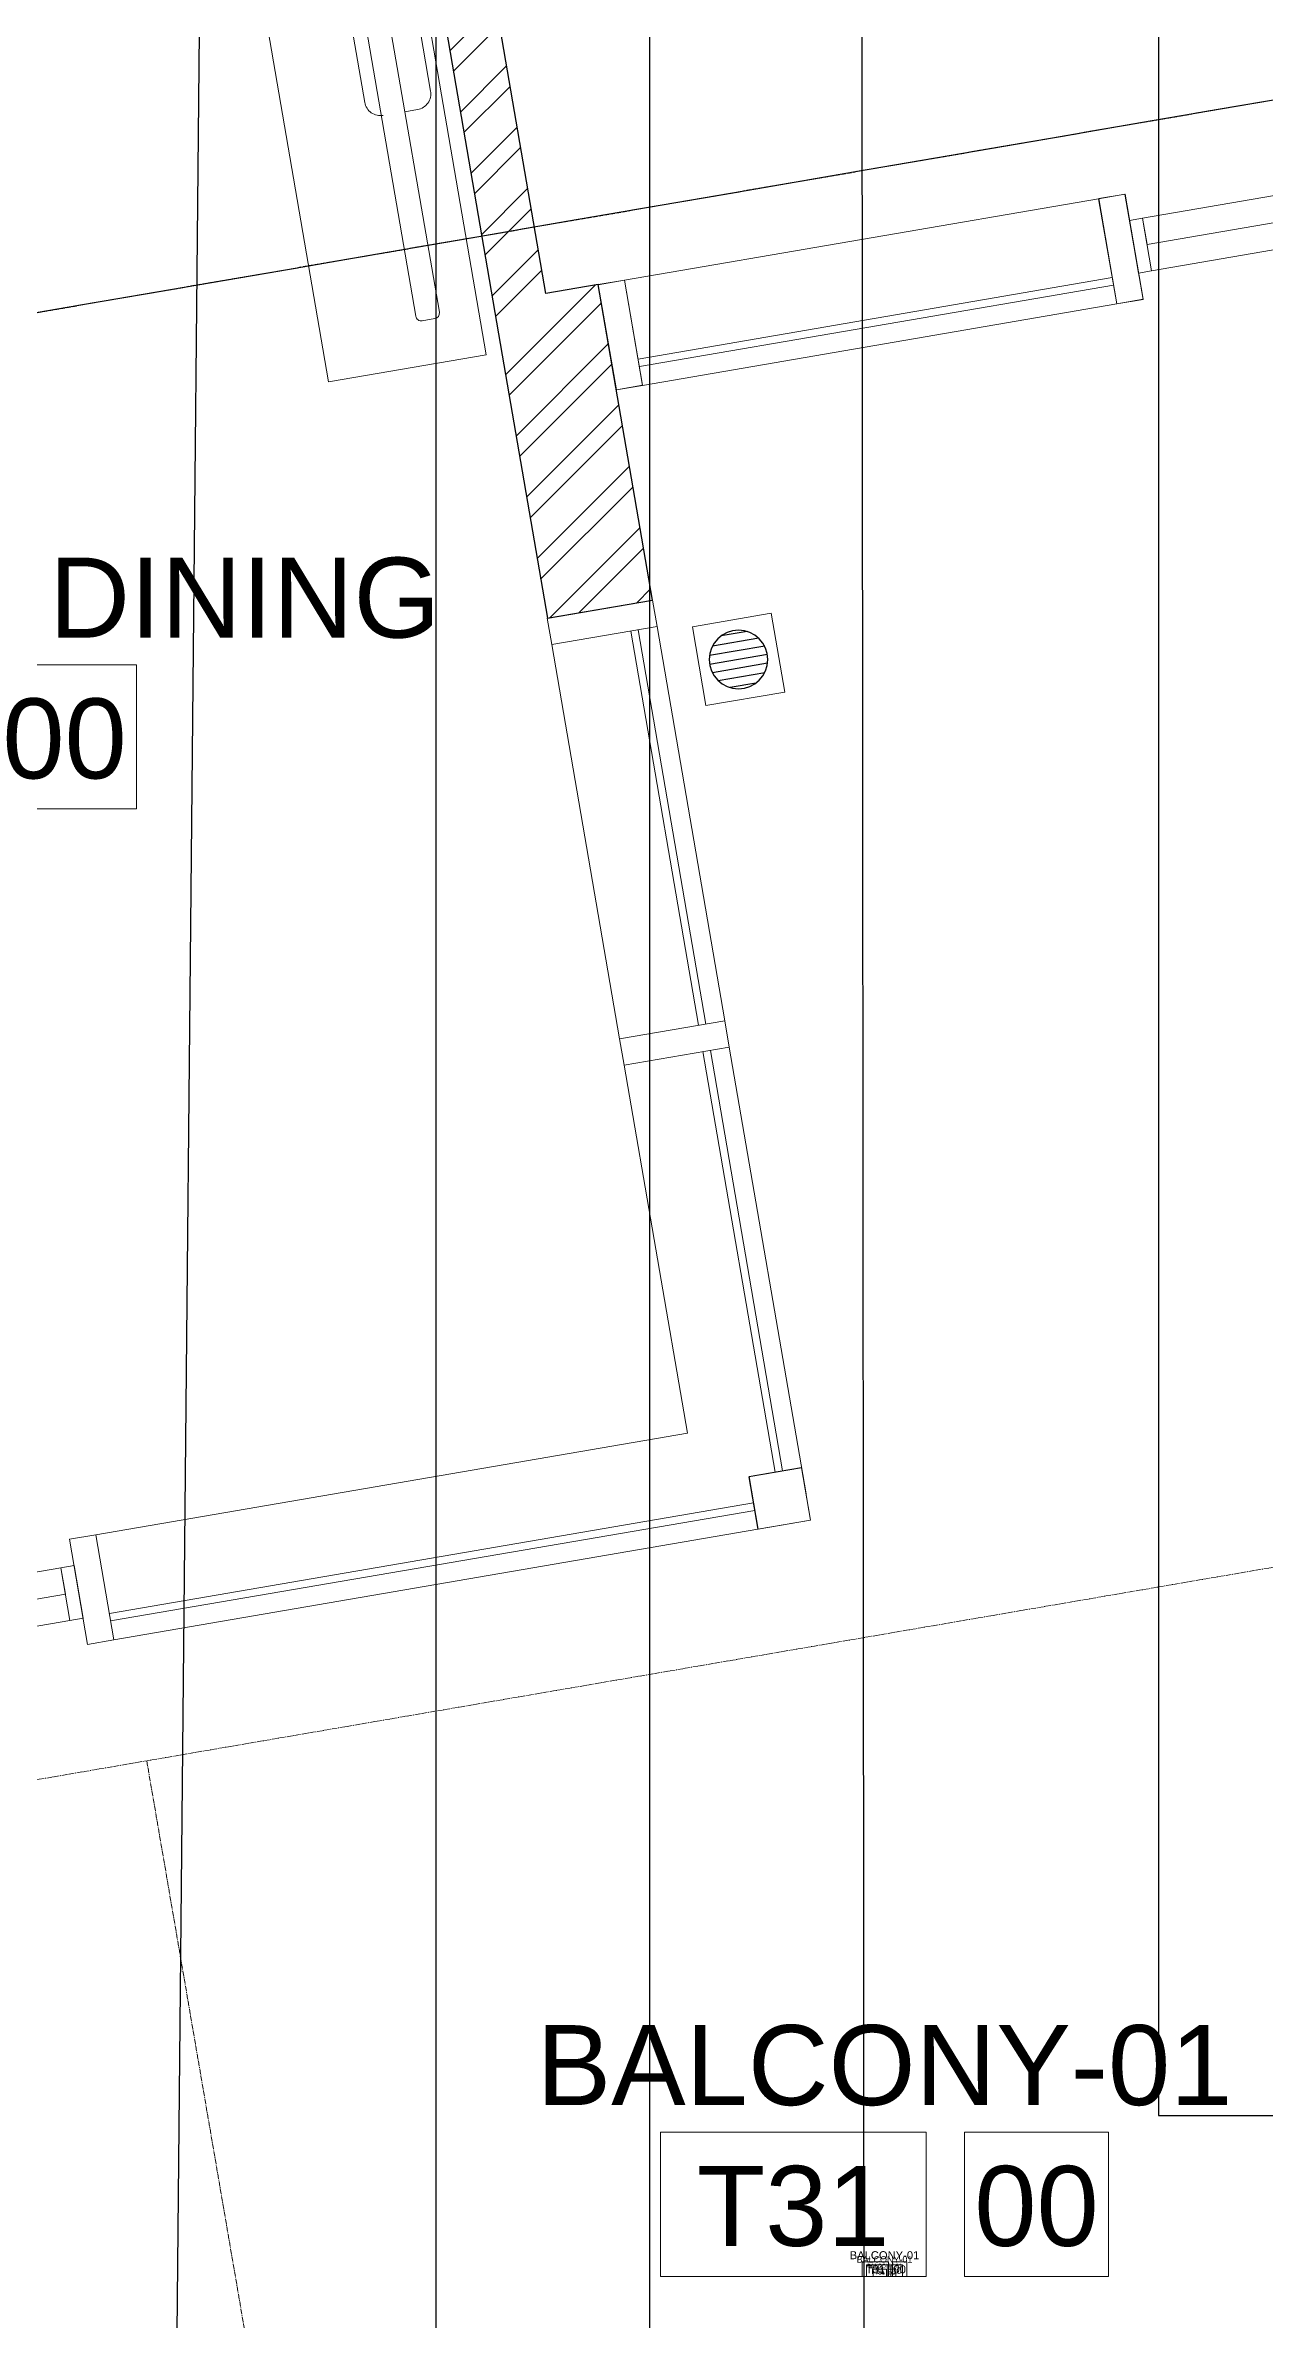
# Model space of a CAD drawing. Header units: millimetres. Extents: x -9226 to 166212, y -13 to 97274.
# Drawn here: x 22310 to 24595, y 10236 to 14498 of the extents above; entities that cross this region are included whole.
import ezdxf
from ezdxf.enums import TextEntityAlignment as Align

# ---------------------------------------------------------------- set-up
doc = ezdxf.new("R2010")
doc.units = ezdxf.units.MM
for name, pattern in [('23491-A-XR-GRID$0$23288-XR-Unit GRIDS$0$CENTER2', [28.575, 19.05, -3.175, 3.175, -3.175]), ('23491-GN-XR-PLOT LIMIT$0$DASHED', [0.75, 0.5, -0.25]), ('23491-GN-XR-PLOT LIMIT$0$PHANTOM2', [1.25, 0.625, -0.125, 0.125, -0.125, 0.125, -0.125]), ('23491-XR-AR-2ND FLOOR PLAN$0$1290A0 sheet$0$AUDIT_D_051024121621-1', [0])]:
    doc.linetypes.add(name, pattern=pattern)
doc.layers.get('0').update_dxf_attribs({"color": 8})
doc.layers.get('Defpoints').update_dxf_attribs({"color": 8})
for name, color, linetype in [('1.INS', 8, 'Continuous'), ('23491-GN-XR-PLOT LIMIT$0$ARCADE', 8, 'Continuous'), ('23491-GN-XR-PLOT LIMIT$0$BUILDING', 8, 'Continuous'), ('23491-GN-XR-PLOT LIMIT$0$PODIUM', 8, 'Continuous'), ('23491-XR-AR-2ND FLOOR PLAN$0$NEC-DR-FIXTURES', 8, 'Continuous'), ('FAD', 3, 'Continuous')]:
    doc.layers.add(name, color=color, linetype=linetype)
for name, color, linetype, lineweight in [('1.XREF', 8, 'Continuous', 9), ('23491-A-XR-GRID$0$G-ANNO-GRID', 8, '23491-A-XR-GRID$0$23288-XR-Unit GRIDS$0$CENTER2', 0), ('23491-GN-XR-PLOT LIMIT$0$G-ANNO-TTLB', 8, 'Continuous', 5), ('23491-XR-AR-2ND FLOOR PLAN$0$23491-XR-AR-2ND FLOOR PLAN$0$23491-XR-AR-TYP-FLOOR$0$A-GLAZ-WNDO', 8, 'Continuous', 13), ('23491-XR-AR-2ND FLOOR PLAN$0$23491-XR-AR-TYP-FLOOR$0$A-FURN-FREE-PLAN', 8, 'Continuous', 5), ('23491-XR-AR-2ND FLOOR PLAN$0$23491-XR-AR-TYP-FLOOR$0$A-Glaz-Sill', 8, 'Continuous', 5), ('23491-XR-AR-2ND FLOOR PLAN$0$23491-XR-AR-TYP-FLOOR$0$A-GLAZ-WNDO', 8, 'Continuous', 13), ('23491-XR-AR-2ND FLOOR PLAN$0$23491-XR-AR-TYP-FLOOR$0$A-WALL-PATT', 8, 'Continuous', 5), ('23491-XR-AR-2ND FLOOR PLAN$0$A-ANNO-DIMS', 8, 'Continuous', 5), ('23491-XR-AR-2ND FLOOR PLAN$0$A-FLOR-IDEN', 8, 'Continuous', 9), ('23491-XR-AR-2ND FLOOR PLAN$0$A-FLOR-IDEN @ 10', 8, 'Continuous', 9), ('23491-XR-AR-2ND FLOOR PLAN$0$A-FLOR-IDEN @ 100', 8, 'Continuous', 9), ('23491-XR-AR-2ND FLOOR PLAN$0$A-FLOR-IDEN @ 5', 8, 'Continuous', 9), ('23491-XR-AR-2ND FLOOR PLAN$0$A-FLOR-IDEN @ 8', 8, 'Continuous', 9), ('23491-XR-AR-2ND FLOOR PLAN$0$A-WALL', 8, 'Continuous', 30), ('23491-XR-AR-2ND FLOOR PLAN$0$A-WALL-CAVI', 8, 'Continuous', 15), ('23491-XR-AR-2ND FLOOR PLAN$0$NEC- Glass', 8, 'Continuous', 5), ('A-ANNO-DIMS', 8, 'Continuous', 9)]:
    doc.layers.add(name, color=color, linetype=linetype, lineweight=lineweight)
doc.styles.add('23491-XR-AR-2ND FLOOR PLAN$0$SDC-TEXT_4_2', font='arial.ttf')
doc.styles.add('ROMANS', font='isocp.shx', dxfattribs={"width": 0.8})
doc.dimstyles.new('JSE', dxfattribs={"dimtxt": 50, "dimasz": 150, "dimexe": 0.18, "dimexo": 0.0625, "dimgap": 50, "dimtad": 0, "dimdec": 0, "dimrnd": 5, "dimzin": 0, "dimdsep": 46, "dimtxsty": 'ROMANS', "dimcen": 0.09, "dimclrd": 7, "dimclre": 7, "dimclrt": 7, "dimadec": 0, "dimazin": 0, "dimtfac": 1, "dimtdec": 0, "dimtofl": 0, "dimtmove": 0, "dimatfit": 3, "dimfxl": 1, "dimtolj": 1, "dimtzin": 0, "dimarcsym": 1})

# ---------------------------------------------------------------- blocks, each defined once
blk = doc.blocks.new('23491-XR-AR-2ND FLOOR PLAN$0$A$C1cb4348e')
at = {"layer": '23491-XR-AR-2ND FLOOR PLAN$0$23491-XR-AR-TYP-FLOOR$0$A-Glaz-Sill', "color": 8}
for p, q in [((100, 800), (100, 1525)), ((0, 750), (0, 25))]:
    blk.add_line(p, q, dxfattribs=at)
at = {"layer": '23491-XR-AR-2ND FLOOR PLAN$0$NEC- Glass', "color": 8}
for points in [[(100, 1550), (100, 1525), (0, 1525), (0, 1550)], [(0, 1525), (0, 750), (50, 750), (50, 1525)], [(50, 25), (50, 800), (100, 800), (100, 25)], [(100, 0), (100, 25), (0, 25), (0, 0)]]:
    blk.add_lwpolyline(points, close=True, dxfattribs=at)
at = {"layer": 'Defpoints', "color": 8}
blk.add_line((100, 775), (153.9, 775), dxfattribs=at)
blk = doc.blocks.new('23491-XR-AR-2ND FLOOR PLAN$0$A$C98741eb2')
at = {"layer": '23491-XR-AR-2ND FLOOR PLAN$0$23491-XR-AR-TYP-FLOOR$0$A-Glaz-Sill', "color": 8}
for p, q in [((-7353, 1171.7, 0), (-8241.6, 1019, 0)), ((-8207.7, 821.9, 0), (-7319.1, 974.6, 0)), ((-8053.8, -369.3, 0), (-8180.8, 369.9, 0)), ((-8250.9, -403.1, 0), (-8377.9, 336, 0)), ((-7901.4, -1256.3, 0), (-8045.3, -418.6, 0)), ((-8123.9, -1142.3, 0), (-8242.4, -452.4, 0)), ((-8123.9, -1142.3, 0), (-9232.6, -1332.8, 0)), ((-7991.5, -1322.5, 0), (-9198.8, -1529.9, 0))]:
    blk.add_line(p, q, dxfattribs=at)
at = {"layer": '23491-XR-AR-2ND FLOOR PLAN$0$23491-XR-AR-TYP-FLOOR$0$A-GLAZ-WNDO', "color": 8}
for points, elevation in [([(-7319.1, 974.6), (-7269.8, 983), (-7303.7, 1180.1), (-7353, 1171.7)], 0), ([(-8207.7, 821.9), (-8257, 813.4), (-8290.9, 1010.5), (-8241.6, 1019)], -6.7), ([(-8180.8, 369.9), (-8189.3, 419.2), (-8386.4, 385.3), (-8377.9, 336)], -6.7), ([(-8045.3, -418.6), (-8053.8, -369.3), (-8250.9, -403.1), (-8242.4, -452.4)], -6.7), ([(-7909.8, -1207), (-8008.4, -1223.9), (-7991.5, -1322.5), (-7892.9, -1305.6)], 0), ([(-9232.6, -1332.8), (-9198.8, -1529.9), (-9248.1, -1538.4), (-9281.9, -1341.3)], -6.7)]:
    blk.add_lwpolyline(points, close=True, dxfattribs=dict(at, elevation=elevation))
at = {"layer": '23491-XR-AR-2ND FLOOR PLAN$0$NEC- Glass', "color": 8}
for p, q in [((-8216.2, 871.1, 0), (-7327.6, 1023.8, 0)), ((-8213.8, 857.3, 0), (-7325.2, 1010, 0)), ((-8103.1, -377.7, -6.7), (-8230.1, 361.4, -6.7)), ((-8089.3, -375.4, -6.7), (-8216.3, 363.8, -6.7)), ((-7945.3, -1213.1, -6.7), (-8080.8, -424.7, -6.7)), ((-7959.1, -1215.5, -6.7), (-8094.6, -427, -6.7)), ((-7999.9, -1273.2, -6.7), (-9207.2, -1480.6, -6.7)), ((-7997.6, -1287, -6.7), (-9204.9, -1494.4, -6.7))]:
    blk.add_line(p, q, dxfattribs=at)
at = {"layer": '23491-XR-AR-2ND FLOOR PLAN$0$A-ANNO-DIMS', "color": 8, "xscale": -1, "rotation": 99.75027176316534}
blk.add_blockref('23491-XR-AR-2ND FLOOR PLAN$0$A$C1cb4348e', (-5767.6, 1393.4, 0), dxfattribs=at)
at = {"layer": '23491-XR-AR-2ND FLOOR PLAN$0$A-ANNO-DIMS', "color": 8, "rotation": 279.7502717629613}
blk.add_blockref('23491-XR-AR-2ND FLOOR PLAN$0$A$C1cb4348e', (-10801.1, -1653.1, -6.7), dxfattribs=at)
blk = doc.blocks.new('*U507')
at = {"color": 8, "linetype": 'ByBlock'}
for points in [[(1.3, 0), (-7, 0), (-7, 4.5), (1.3, 4.5)], [(2.5, 0), (7, 0), (7, 4.5), (2.5, 4.5)]]:
    blk.add_lwpolyline(points, close=True, dxfattribs=at)
at = {"color": 8, "linetype": 'ByBlock', "style": '23491-XR-AR-2ND FLOOR PLAN$0$SDC-TEXT_4_2'}
for tag, p in [('ROOM-NAME-2', (0, 9.95)), ('ROOM-NAME-1', (0, 6.6)), ('ROOM-NO.', (-2.85, 2.2)), ('ROOM-FINISH', (4.75, 2.2))]:
    blk.add_attdef(tag, text='', height=2.5, dxfattribs=at).set_placement(p, align=Align.MIDDLE_CENTER)
blk = doc.blocks.new('*U729')
at = {"layer": '23491-XR-AR-2ND FLOOR PLAN$0$A-FLOR-IDEN @ 10', "color": 8}
ref = blk.add_blockref('*U507', (22061.1, 13067.4), dxfattribs=dict(at, xscale=5.999999999999999, yscale=5.999999999999999, zscale=5.999999999999999))
ref.add_attrib('ROOM-NO.', 'T28', dxfattribs={"layer": '0', "color": 0, "linetype": 'ByBlock', "height": 15, "style": '23491-XR-AR-2ND FLOOR PLAN$0$SDC-TEXT_4_2'}).set_placement((22044, 13080.6), align=Align.MIDDLE_CENTER)
ref.add_attrib('ROOM-FINISH', '00', dxfattribs={"layer": '0', "color": 0, "linetype": 'ByBlock', "height": 15, "style": '23491-XR-AR-2ND FLOOR PLAN$0$SDC-TEXT_4_2'}).set_placement((22089.6, 13080.6), align=Align.MIDDLE_CENTER)
ref.add_attrib('ROOM-NAME-1', 'LIVING AND DINING', dxfattribs={"layer": '0', "color": 0, "linetype": 'ByBlock', "height": 15, "style": '23491-XR-AR-2ND FLOOR PLAN$0$SDC-TEXT_4_2'}).set_placement((22061.1, 13107), align=Align.MIDDLE_CENTER)
at = {"layer": '23491-XR-AR-2ND FLOOR PLAN$0$A-FLOR-IDEN @ 100', "color": 8}
ref = blk.add_blockref('*U507', (22061.1, 13067.4), dxfattribs=dict(at, xscale=60, yscale=60, zscale=60))
ref.add_attrib('ROOM-NO.', 'T28', dxfattribs={"layer": '0', "color": 0, "linetype": 'ByBlock', "height": 150, "style": '23491-XR-AR-2ND FLOOR PLAN$0$SDC-TEXT_4_2'}).set_placement((21890.1, 13199.4), align=Align.MIDDLE_CENTER)
ref.add_attrib('ROOM-FINISH', '00', dxfattribs={"layer": '0', "color": 0, "linetype": 'ByBlock', "height": 150, "style": '23491-XR-AR-2ND FLOOR PLAN$0$SDC-TEXT_4_2'}).set_placement((22346.1, 13199.4), align=Align.MIDDLE_CENTER)
ref.add_attrib('ROOM-NAME-1', 'LIVING AND DINING', dxfattribs={"layer": '0', "color": 0, "linetype": 'ByBlock', "height": 150, "style": '23491-XR-AR-2ND FLOOR PLAN$0$SDC-TEXT_4_2'}).set_placement((22061.1, 13463.4), align=Align.MIDDLE_CENTER)
at = {"layer": '23491-XR-AR-2ND FLOOR PLAN$0$A-FLOR-IDEN @ 5', "color": 8}
ref = blk.add_blockref('*U507', (22061.1, 13067.4), dxfattribs=dict(at, xscale=3, yscale=3, zscale=3))
ref.add_attrib('ROOM-NO.', 'T28', dxfattribs={"layer": '0', "color": 0, "linetype": 'ByBlock', "height": 7.5, "style": '23491-XR-AR-2ND FLOOR PLAN$0$SDC-TEXT_4_2'}).set_placement((22052.6, 13074), align=Align.MIDDLE_CENTER)
ref.add_attrib('ROOM-FINISH', '00', dxfattribs={"layer": '0', "color": 0, "linetype": 'ByBlock', "height": 7.5, "style": '23491-XR-AR-2ND FLOOR PLAN$0$SDC-TEXT_4_2'}).set_placement((22075.4, 13074), align=Align.MIDDLE_CENTER)
ref.add_attrib('ROOM-NAME-1', 'LIVING AND DINING', dxfattribs={"layer": '0', "color": 0, "linetype": 'ByBlock', "height": 7.5, "style": '23491-XR-AR-2ND FLOOR PLAN$0$SDC-TEXT_4_2'}).set_placement((22061.1, 13087.2), align=Align.MIDDLE_CENTER)
at = {"layer": '23491-XR-AR-2ND FLOOR PLAN$0$A-FLOR-IDEN @ 8', "color": 8}
ref = blk.add_blockref('*U507', (22061.1, 13067.4), dxfattribs=dict(at, xscale=4.8, yscale=4.8, zscale=4.8))
ref.add_attrib('ROOM-NO.', 'T28', dxfattribs={"layer": '0', "color": 0, "linetype": 'ByBlock', "height": 12, "style": '23491-XR-AR-2ND FLOOR PLAN$0$SDC-TEXT_4_2'}).set_placement((22047.4, 13077.9), align=Align.MIDDLE_CENTER)
ref.add_attrib('ROOM-FINISH', '00', dxfattribs={"layer": '0', "color": 0, "linetype": 'ByBlock', "height": 12, "style": '23491-XR-AR-2ND FLOOR PLAN$0$SDC-TEXT_4_2'}).set_placement((22083.9, 13077.9), align=Align.MIDDLE_CENTER)
ref.add_attrib('ROOM-NAME-1', 'LIVING AND DINING', dxfattribs={"layer": '0', "color": 0, "linetype": 'ByBlock', "height": 12, "style": '23491-XR-AR-2ND FLOOR PLAN$0$SDC-TEXT_4_2'}).set_placement((22061.1, 13099), align=Align.MIDDLE_CENTER)
blk = doc.blocks.new('*U732')
at = {"layer": '23491-XR-AR-2ND FLOOR PLAN$0$A-FLOR-IDEN @ 10', "color": 8}
ref = blk.add_blockref('*U507', (23882.9, 10316.5), dxfattribs=dict(at, xscale=5.999999999999999, yscale=5.999999999999999, zscale=5.999999999999999))
ref.add_attrib('ROOM-NO.', 'T31', dxfattribs={"layer": '0', "color": 0, "linetype": 'ByBlock', "height": 15, "style": '23491-XR-AR-2ND FLOOR PLAN$0$SDC-TEXT_4_2'}).set_placement((23865.8, 10329.7), align=Align.MIDDLE_CENTER)
ref.add_attrib('ROOM-FINISH', '00', dxfattribs={"layer": '0', "color": 0, "linetype": 'ByBlock', "height": 15, "style": '23491-XR-AR-2ND FLOOR PLAN$0$SDC-TEXT_4_2'}).set_placement((23911.4, 10329.7), align=Align.MIDDLE_CENTER)
ref.add_attrib('ROOM-NAME-1', 'BALCONY-01', dxfattribs={"layer": '0', "color": 0, "linetype": 'ByBlock', "height": 15, "style": '23491-XR-AR-2ND FLOOR PLAN$0$SDC-TEXT_4_2'}).set_placement((23882.9, 10356.1), align=Align.MIDDLE_CENTER)
at = {"layer": '23491-XR-AR-2ND FLOOR PLAN$0$A-FLOR-IDEN @ 100', "color": 8}
ref = blk.add_blockref('*U507', (23882.9, 10316.5), dxfattribs=dict(at, xscale=60, yscale=60, zscale=60))
ref.add_attrib('ROOM-NO.', 'T31', dxfattribs={"layer": '0', "color": 0, "linetype": 'ByBlock', "height": 150, "style": '23491-XR-AR-2ND FLOOR PLAN$0$SDC-TEXT_4_2'}).set_placement((23711.9, 10448.5), align=Align.MIDDLE_CENTER)
ref.add_attrib('ROOM-FINISH', '00', dxfattribs={"layer": '0', "color": 0, "linetype": 'ByBlock', "height": 150, "style": '23491-XR-AR-2ND FLOOR PLAN$0$SDC-TEXT_4_2'}).set_placement((24167.9, 10448.5), align=Align.MIDDLE_CENTER)
ref.add_attrib('ROOM-NAME-1', 'BALCONY-01', dxfattribs={"layer": '0', "color": 0, "linetype": 'ByBlock', "height": 150, "style": '23491-XR-AR-2ND FLOOR PLAN$0$SDC-TEXT_4_2'}).set_placement((23882.9, 10712.5), align=Align.MIDDLE_CENTER)
at = {"layer": '23491-XR-AR-2ND FLOOR PLAN$0$A-FLOR-IDEN @ 5', "color": 8}
ref = blk.add_blockref('*U507', (23882.9, 10316.5), dxfattribs=dict(at, xscale=3, yscale=3, zscale=3))
ref.add_attrib('ROOM-NO.', 'T31', dxfattribs={"layer": '0', "color": 0, "linetype": 'ByBlock', "height": 7.5, "style": '23491-XR-AR-2ND FLOOR PLAN$0$SDC-TEXT_4_2'}).set_placement((23874.4, 10323.1), align=Align.MIDDLE_CENTER)
ref.add_attrib('ROOM-FINISH', '00', dxfattribs={"layer": '0', "color": 0, "linetype": 'ByBlock', "height": 7.5, "style": '23491-XR-AR-2ND FLOOR PLAN$0$SDC-TEXT_4_2'}).set_placement((23897.2, 10323.1), align=Align.MIDDLE_CENTER)
ref.add_attrib('ROOM-NAME-1', 'BALCONY-01', dxfattribs={"layer": '0', "color": 0, "linetype": 'ByBlock', "height": 7.5, "style": '23491-XR-AR-2ND FLOOR PLAN$0$SDC-TEXT_4_2'}).set_placement((23882.9, 10336.3), align=Align.MIDDLE_CENTER)
at = {"layer": '23491-XR-AR-2ND FLOOR PLAN$0$A-FLOR-IDEN @ 8', "color": 8}
ref = blk.add_blockref('*U507', (23882.9, 10316.5), dxfattribs=dict(at, xscale=4.8, yscale=4.8, zscale=4.8))
ref.add_attrib('ROOM-NO.', 'T31', dxfattribs={"layer": '0', "color": 0, "linetype": 'ByBlock', "height": 12, "style": '23491-XR-AR-2ND FLOOR PLAN$0$SDC-TEXT_4_2'}).set_placement((23869.3, 10327.1), align=Align.MIDDLE_CENTER)
ref.add_attrib('ROOM-FINISH', '00', dxfattribs={"layer": '0', "color": 0, "linetype": 'ByBlock', "height": 12, "style": '23491-XR-AR-2ND FLOOR PLAN$0$SDC-TEXT_4_2'}).set_placement((23905.7, 10327.1), align=Align.MIDDLE_CENTER)
ref.add_attrib('ROOM-NAME-1', 'BALCONY-01', dxfattribs={"layer": '0', "color": 0, "linetype": 'ByBlock', "height": 12, "style": '23491-XR-AR-2ND FLOOR PLAN$0$SDC-TEXT_4_2'}).set_placement((23882.9, 10348.2), align=Align.MIDDLE_CENTER)
blk = doc.blocks.new('23491-XR-AR-2ND FLOOR PLAN$0$23491-XR-AR-TYP-FLOOR$0$TV')
at = {"color": 8}
for p, q in [((0.1075, 0.5168), (0.0835, 0.5168)), ((0.0731, 0.5064), (0.0731, -0.5064)), ((0.1179, -0.5064), (0.1179, 0.5064)), ((0.1075, -0.5168), (0.0835, -0.5168))]:
    blk.add_line(p, q, dxfattribs=at)
for points in [[(0.0731, 0.125), (0.049, 0.125, 0.414214), (0.019, 0.095), (0.019, -0.095, 0.414214), (0.049, -0.125), (0.0731, -0.125)], [(0.1142, -0.125, 0.414214), (0.1442, -0.095), (0.1442, 0.095, 0.414214), (0.1142, 0.125)]]:
    blk.add_lwpolyline(points, format="xyb", dxfattribs=at)
for centre, start, end in [((0.0835, 0.5064), 89.9999, 179.9999), ((0.1075, 0.5064), 0.0001, 90.0001), ((0.0835, -0.5064), 180.0001, 270.0001), ((0.1075, -0.5064), 269.9999, 359.9999)]:
    blk.add_arc(centre, 0.0104, start, end, dxfattribs=at)
blk = doc.blocks.new('23491-GN-XR-PLOT LIMIT')
at = {"layer": '23491-GN-XR-PLOT LIMIT$0$ARCADE', "color": 8}
blk.add_lwpolyline([(48271.7, 23525.6, 0.000496), (5000, 16088.4), (5000, 11014.2, -0.000526), (50902.2, 18902.5), (55000, 23715.1), (55000, 82243.6), (50763.6, 86480), (9264.6, 86480), (5000, 82215.4), (5000, 81480), (48692.6, 81480), (50500, 80172.6), (50500, 25555.4)], format="xyb", close=True, dxfattribs=at)
at = {"layer": '23491-GN-XR-PLOT LIMIT$0$BUILDING', "color": 8, "linetype": '23491-GN-XR-PLOT LIMIT$0$DASHED', "ltscale": 15, "flags": 128}
blk.add_lwpolyline([(48692.6, 81480), (11335.6, 81480), (10000, 80144.4), (10000, 6804.2, -0.000414), (46066.1, 13003.5), (50500, 17623.6), (50500, 80172.6)], format="xyb", close=True, dxfattribs=at)
at = {"layer": '23491-GN-XR-PLOT LIMIT$0$G-ANNO-TTLB', "color": 8, "linetype": '23491-GN-XR-PLOT LIMIT$0$PHANTOM2', "ltscale": 25, "const_width": 25, "flags": 128}
blk.add_lwpolyline([(60000, 91480), (0, 91480), (0, 0, -0.000688), (60000, 10310)], format="xyb", close=True, dxfattribs=at)
at = {"layer": '23491-GN-XR-PLOT LIMIT$0$PODIUM', "color": 8, "linetype": '23491-GN-XR-PLOT LIMIT$0$DASHED', "ltscale": 15, "flags": 128}
blk.add_lwpolyline([(5000, 82215.4), (5000, 11014.2, -0.000526), (50902.2, 18902.5), (55000, 23715.1), (55000, 82243.6), (50763.6, 86480), (9264.6, 86480)], format="xyb", close=True, dxfattribs=at)
blk.add_lwpolyline([(5000, 82215.4), (5000, 11014.2, -0.000526), (50902.2, 18902.5), (55000, 23715.1), (55000, 82243.6), (50763.6, 86480), (9264.6, 86480)], format="xyb", close=True, dxfattribs=at)
blk = doc.blocks.new('23491-XR-AR-2ND FLOOR PLAN$0$A$C09286910')
at = {"layer": '23491-XR-AR-2ND FLOOR PLAN$0$NEC-DR-FIXTURES', "color": 8}
for p, q in [((-0.0328, -0.0442), (-0.0328, 0.0442)), ((-0.0164, -0.0525), (-0.0164, 0.0525)), ((0, -0.055), (0, 0.055)), ((0.0164, -0.0525), (0.0164, 0.0525)), ((0.0328, -0.0442), (0.0328, 0.0442)), ((-0.0492, -0.0246), (-0.0492, 0.0246)), ((0.0492, -0.0246), (0.0492, 0.0246))]:
    blk.add_line(p, q, dxfattribs=at)
at = {"layer": '23491-XR-AR-2ND FLOOR PLAN$0$NEC-DR-FIXTURES', "color": 8, "lineweight": 0, "ltscale": 0.5}
blk.add_lwpolyline([(-0.075, -0.075), (0.075, -0.075), (0.075, 0.075), (-0.075, 0.075)], close=True, dxfattribs=at)
at = {"layer": '23491-XR-AR-2ND FLOOR PLAN$0$NEC-DR-FIXTURES', "color": 8, "linetype": 'ByBlock'}
blk.add_circle((0, 0), 0.055, dxfattribs=at)
blk = doc.blocks.new('23491-XR-AR-2ND FLOOR PLAN$0$A$C7b431f71')
at = {"layer": '23491-XR-AR-2ND FLOOR PLAN$0$23491-XR-AR-2ND FLOOR PLAN$0$23491-XR-AR-TYP-FLOOR$0$A-GLAZ-WNDO', "color": 8}
for points, elevation in [([(23727.5, 11832.6), (23629, 11815.7), (23645.9, 11717.1), (23744.5, 11734.1)], 0), ([(22404.7, 11706.8), (22438.6, 11509.7), (22389.3, 11501.2), (22355.5, 11698.3)], -6.7)]:
    blk.add_lwpolyline(points, close=True, dxfattribs=dict(at, elevation=elevation))
blk = doc.blocks.new('23491-XR-AR-2ND FLOOR PLAN$0$A$Cc68bcbcf')
at = {"layer": '23491-XR-AR-2ND FLOOR PLAN$0$23491-XR-AR-2ND FLOOR PLAN$0$23491-XR-AR-TYP-FLOOR$0$A-GLAZ-WNDO', "color": 8}
for points, elevation in [([(24318.3, 14014.2), (24367.6, 14022.6), (24333.7, 14219.8), (24284.4, 14211.3)], 0), ([(23429.6, 13861.5), (23380.4, 13853), (23346.5, 14050.1), (23395.8, 14058.6)], -6.7)]:
    blk.add_lwpolyline(points, close=True, dxfattribs=dict(at, elevation=elevation))
blk = doc.blocks.new('23491-XR-AR-2ND FLOOR PLAN')
at = {"layer": '23491-XR-AR-2ND FLOOR PLAN$0$23491-XR-AR-TYP-FLOOR$0$A-WALL-PATT'}
h = blk.add_hatch(dxfattribs=at)
h.set_pattern_fill('ANSI32', color=8, scale=10)
h.set_pattern_definition([(45, (-45493.61, 801565.49), (-67.351921, 67.351921), []), (45, (-45448.71, 801565.49), (-67.351921, 67.351921), [])])
h.paths.add_polyline_path([(22793.7, 16085.9), (23166.3, 13917.7), (23247.9, 14033.2), (22892.3, 16102.8)])
h = blk.add_hatch(dxfattribs=at)
h.set_pattern_fill('ANSI32', color=8, scale=10)
h.set_pattern_definition([(45, (34612.05, 21414.36), (-67.3519, 67.3519), []), (45, (34656.95, 21414.36), (-67.3519, 67.3519), [])])
edge = h.paths.add_edge_path()
edge.add_line((23166.3, 13917.7), (23251, 13424.9))
edge.add_line((23251, 13424.9), (23448.1, 13458.8))
edge.add_line((23448.1, 13458.8), (23346.5, 14050.1))
edge.add_line((23346.5, 14050.1), (23247.9, 14033.2))
at = {"layer": '23491-XR-AR-2ND FLOOR PLAN$0$23491-XR-AR-TYP-FLOOR$0$A-FURN-FREE-PLAN', "color": 8, "elevation": 0}
blk.add_lwpolyline([(22637.5, 15050.3), (22933.2, 15101.1), (23136.4, 13918.4), (22840.7, 13867.6)], close=True, dxfattribs=at)
at = {"layer": '23491-XR-AR-2ND FLOOR PLAN$0$A-WALL', "color": 8}
blk.add_lwpolyline([(23247.9, 14033.2), (22892.3, 16102.8), (22793.7, 16085.9), (23166.3, 13917.7)], dxfattribs=at)
at = {"layer": '23491-XR-AR-2ND FLOOR PLAN$0$A-WALL', "color": 8, "elevation": -6.7}
blk.add_lwpolyline([(23166.3, 13917.7), (23251, 13424.9), (23448.1, 13458.8), (23346.5, 14050.1), (23247.9, 14033.2)], dxfattribs=at)
at = {"layer": '23491-XR-AR-2ND FLOOR PLAN$0$23491-XR-AR-TYP-FLOOR$0$A-FURN-FREE-PLAN', "color": 8, "xscale": -1000.000000000001, "yscale": 1000.000000000001, "zscale": 1000.000000000001, "rotation": 9.750691868560128}
blk.add_blockref('23491-XR-AR-2ND FLOOR PLAN$0$23491-XR-AR-TYP-FLOOR$0$TV', (23034.8, 14509.8, 0), dxfattribs=at)
at = {"layer": '23491-XR-AR-2ND FLOOR PLAN$0$23491-XR-AR-TYP-FLOOR$0$A-GLAZ-WNDO', "color": 8}
blk.add_blockref('23491-XR-AR-2ND FLOOR PLAN$0$A$C98741eb2', (31637.3, 13039.4, 0), dxfattribs=at)
at = {"layer": '23491-XR-AR-2ND FLOOR PLAN$0$A-FLOR-IDEN'}
for name in ['*U729', '*U732']:
    blk.add_blockref(name, (0, 0), dxfattribs=at)
at = {"layer": '23491-XR-AR-2ND FLOOR PLAN$0$A-WALL-CAVI', "color": 8}
for name in ['23491-GN-XR-PLOT LIMIT', '23491-XR-AR-2ND FLOOR PLAN$0$A$Cc68bcbcf', '23491-XR-AR-2ND FLOOR PLAN$0$A$C7b431f71', '23491-XR-AR-2ND FLOOR PLAN$0$A$C7b431f71']:
    blk.add_blockref(name, (0, 0), dxfattribs=at)
at = {"layer": '23491-XR-AR-2ND FLOOR PLAN$0$NEC-DR-FIXTURES', "color": 8, "linetype": '23491-XR-AR-2ND FLOOR PLAN$0$1290A0 sheet$0$AUDIT_D_051024121621-1', "xscale": -1000, "yscale": 1000, "zscale": 1000, "rotation": 99.74458918693995}
blk.add_blockref('23491-XR-AR-2ND FLOOR PLAN$0$A$C09286910', (23609.4, 13347.5, 0), dxfattribs=at)
blk = doc.blocks.new('23491-A-XR-GRID')
at = {"layer": '23491-A-XR-GRID$0$G-ANNO-GRID', "color": 8, "ltscale": 0.5, "extrusion": (-0.000521864, -4.45141e-05, 1)}
blk.add_line((-5047, 6549, -16.6), (59187.9, 17587.6, 17.4), dxfattribs=at)
at = {"layer": '23491-A-XR-GRID$0$G-ANNO-GRID', "color": 8, "ltscale": 0.5}
blk.add_line((22500.1, 11282.9, -1.5), (23675.7, 4441.9, -1.5), dxfattribs=at)
blk = doc.blocks.new('XREF')
at = {"layer": 'A-ANNO-DIMS', "color": 8}
blk.add_blockref('23491-XR-AR-2ND FLOOR PLAN', (0, 0), dxfattribs=at)
blk.add_blockref('23491-A-XR-GRID', (0, 0))

msp = doc.modelspace()

# ---------------------------------------------------------------- block references
at = {"layer": '1.XREF'}
msp.add_blockref('XREF', (0, 0), dxfattribs=at)

# ---------------------------------------------------------------- next in the draw order: linework, layer by layer
at = {"layer": 'FAD', "color": 7, "elevation": -5.8}
msp.add_lwpolyline([(23041.9, 17659.9), (23041.9, 7621.9), (20984.1, 7621.9)], dxfattribs=at)

# ---------------------------------------------------------------- next in the draw order: leaders
at = {"layer": '1.INS'}
msp.add_leader([(22661.7, 21040.9), (22543.9, 8940.4), (20901.2, 8962.5)], dimstyle='JSE', override={"dimgap": 50, "dimtad": 0}, dxfattribs=at)
at = {"layer": 'FAD'}
for points in [[(23834.8, 21061.9, -1.5), (23845.8, 8524.1, -1.5), (25788.8, 8524.2, -1.5)], [(24396.7, 20775.7, -3.6), (24396.7, 10618.3, -3.6), (26273.9, 10618.3, -3.6)], [(23442.2, 18304.1, -4.4), (23442.2, 7244.4, -4.4), (25769, 7244.4, -4.4)]]:
    msp.add_leader(points, dimstyle='JSE', override={"dimgap": 50, "dimtad": 0}, dxfattribs=at)

doc.saveas('drawing.dxf')
